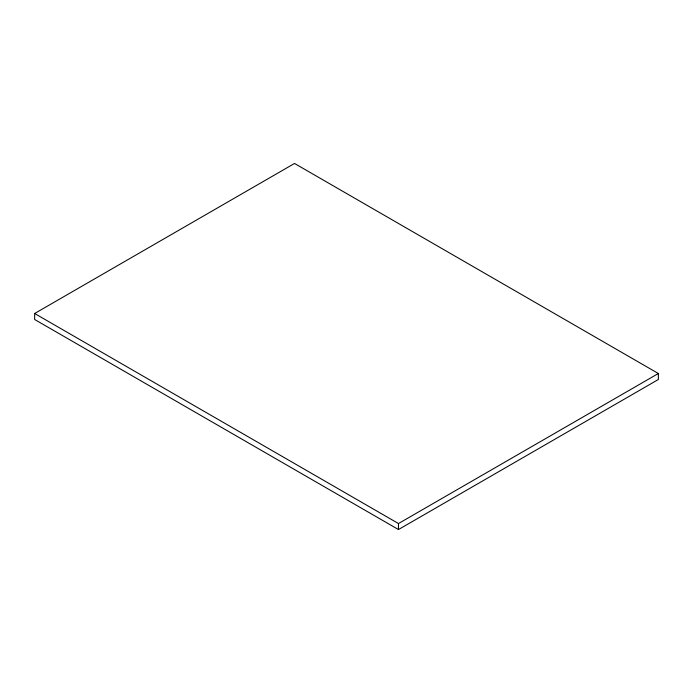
<?xml version="1.0" encoding="UTF-8"?>
<svg xmlns="http://www.w3.org/2000/svg" width="693" height="693" viewBox="0 0 693 693"><rect width="100%" height="100%" fill="white"/><g stroke="black" fill="none" stroke-linecap="round" stroke-linejoin="round"><path stroke-width="1.04" d="M34.65 313.496L294.525 163.453L658.35 373.51L658.35 379.504L398.475 529.547L34.65 319.49L34.65 313.496L398.475 523.544L658.35 373.51M398.475 523.544L398.475 529.547"/></g></svg>
